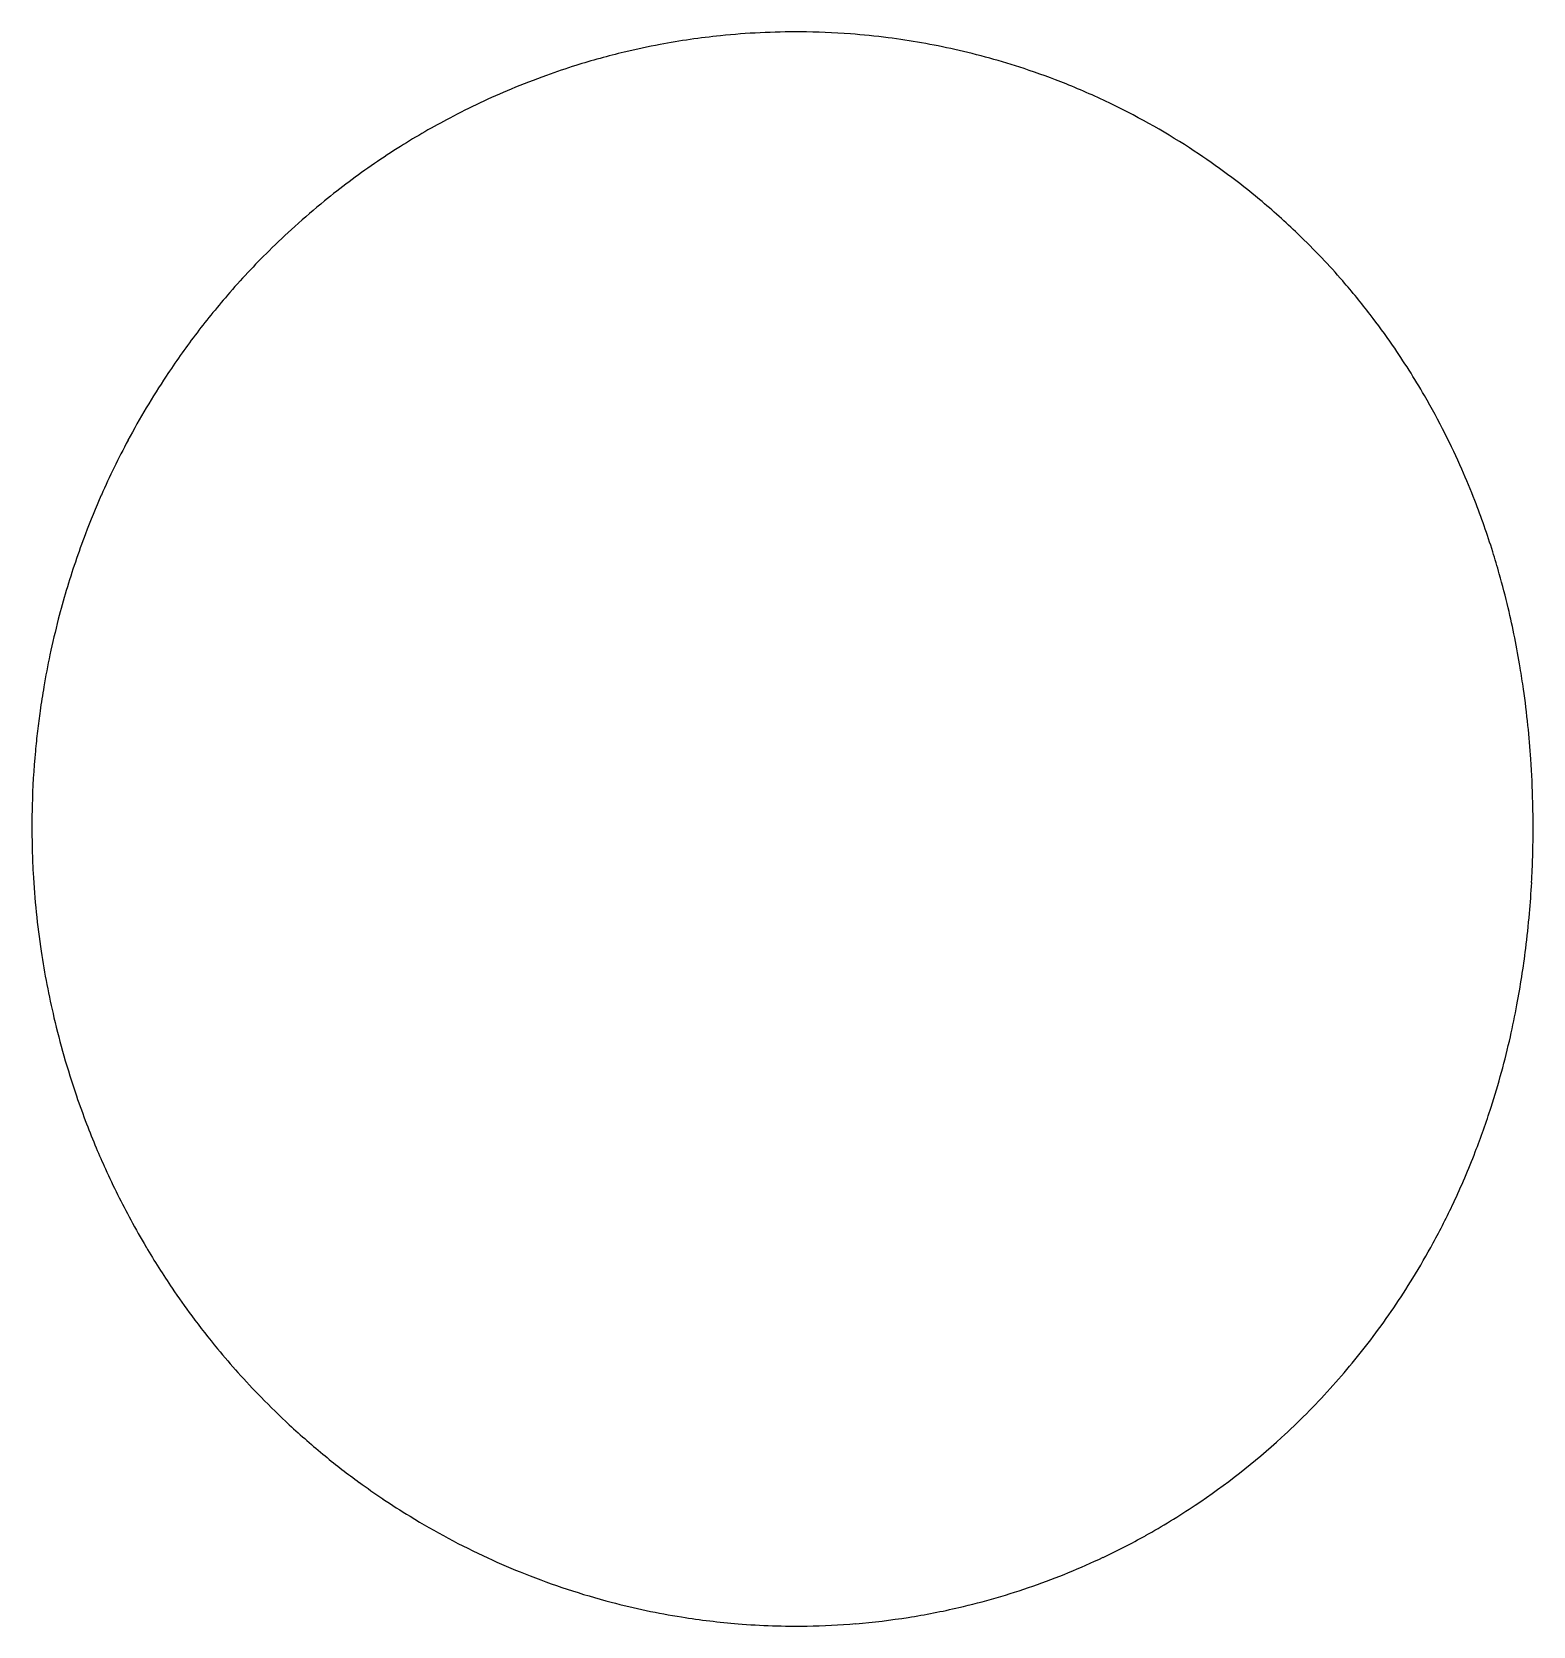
# Model space of a CAD drawing. Header units: metres. Extents: x -294 to 245, y -287 to 286.
import ezdxf

# ---------------------------------------------------------------- set-up
doc = ezdxf.new("R2010")
doc.units = ezdxf.units.M

msp = doc.modelspace()

# ---------------------------------------------------------------- linework, layer by layer
for centre, radius, start, end in [((-18.95, 18.18), 267.69, 460.6596, 463.4723), ((-19.68, 21.83), 263.96, 455.8973, 460.6514), ((-19.78, 22.44), 263.34, 449.6408, 455.8885), ((-19.86, 21.45), 264.33, 445.7229, 449.6263), ((-19.54, 26.43), 259.35, 442.6999, 445.7106), ((-19.67, 24.94), 260.84, 437.3672, 442.7127), ((-19.77, 21.34), 264.42, 463.4601, 467.3622), ((-19.78, 24.52), 261.28, 431.7067, 437.3634), ((-18.92, 18.1), 267.76, 469.7241, 472.6402), ((-17.69, 14.86), 271.23, 467.3725, 469.7372), ((-19.21, 26.46), 259.25, 428.1434, 431.693), ((-18.62, 17.53), 268.4, 472.6515, 475.249), ((-19, 26.86), 258.81, 424.1663, 428.153), ((-18.64, 17.38), 268.53, 475.2312, 477.8274), ((-19.16, 26.64), 259.07, 416.6204, 424.1552), ((-16.54, 13.53), 272.92, 477.841, 482.1324), ((-16.34, 13.28), 273.24, 482.1403, 486.8351), ((-20.49, 24.59), 261.51, 410.2264, 416.6245), ((-13.79, 9.94), 277.44, 486.8433, 489.1551), ((-15.69, 12.14), 274.53, 489.1372, 492.083), ((-17.49, 28.18), 256.83, 406.1031, 410.2291), ((-13.47, 9.62), 277.89, 492.0733, 494.6825), ((-20.83, 24.62), 261.71, 403.4529, 406.1167), ((-10.98, 7.21), 281.36, 494.6998, 499.16), ((-19.49, 26), 259.8, 400.9664, 403.4352), ((-21.99, 23.73), 263.17, 397.5916, 400.9824), ((-10.95, 7.26), 281.34, 499.1698, 502.9363), ((-21.1, 24.46), 262.02, 394.603, 397.5829), ((-7.54, 4.7), 285.61, 502.9394, 506.552), ((-25.53, 21.36), 267.43, 390.0225, 394.6107), ((-5.99, 3.75), 287.43, 506.5649, 511.9011), ((-28.34, 19.71), 270.69, 386.7304, 390.027), ((-5.16, 3.27), 288.38, 511.8937, 516.2451), ((-32.3, 17.66), 275.15, 383.8033, 386.7425), ((-32.48, 17.64), 275.32, 381.259, 383.7912), ((-5.03, 3.12), 288.57, 516.2287, 519.2245), ((-42.71, 13.62), 286.31, 377.3709, 381.2668), ((-2.79, 2.18), 290.99, 519.2079, 521.3163), ((-48.92, 11.77), 292.79, 375.734, 377.3531), ((0.8, 1.06), 294.75, 521.3334, 525.4963), ((-54.85, 9.99), 298.98, 373.3282, 375.7532), ((-0.12, 1.21), 293.82, 525.48, 528.0426), ((-79.27, 4.15), 324.09, 369.4656, 373.3377), ((6.61, -0.16), 300.69, 528.0526, 530.2784), ((-87.42, 2.92), 332.33, 368.1019, 369.4444), ((-3.81, 1.53), 290.13, 530.2598, 531.9899), ((-93.44, 2), 338.42, 365.8873, 368.1121), ((18.76, -1.57), 312.91, 532.0043, 533.341), ((-1.2, 0.67), 292.83, 533.324, 534.7524), ((-91.81, 2.13), 336.78, 363.8246, 365.8947), ((6.67, 0.05), 300.73, 534.7716, 538.4808), ((-116.89, 0.39), 361.92, 361.3685, 363.8341), ((7.02, 0.13), 301.07, 538.4969, 541.2756), ((-127.31, 0.06), 372.35, 360.1081, 361.3813), ((-86.64, -0.03), 331.68, 360.005, 360.1363), ((-84.81, -0.85), 329.85, 718.3352, 719.3497), ((-155.69, -0.29), 400.73, 359.385, 360.0418), ((4.63, 0.15), 298.68, 541.2896, 543.1569), ((-108.72, -0.32), 353.77, 716.8635, 718.3612), ((1.98, -0.11), 296.03, 543.1361, 545.868), ((-107.25, -0.38), 352.3, 715.04, 716.8605), ((3.87, -0.01), 297.91, 545.8503, 548.5649), ((-98.81, -1.08), 343.82, 712.9264, 715.0352), ((4.19, 0), 298.23, 548.5575, 553.2328), ((-82.51, -3.1), 327.39, 709.3476, 712.9251), ((2.45, -0.47), 296.42, 553.22, 555.9482), ((-67.93, -5.84), 312.56, 707.2071, 709.3483), ((-57.43, -8.22), 301.8, 702.2156, 707.2053), ((0.76, -0.89), 294.69, 555.9604, 558.8939), ((0.01, -1.24), 293.87, 558.8774, 560.9651), ((-46.37, -11.73), 290.19, 698.8447, 702.2081), ((10.95, 3.06), 305.62, 560.9842, 562.7179), ((-13.14, -7.08), 279.49, 562.7061, 564.4023), ((-41.42, -13.61), 284.9, 694.8255, 698.8386), ((-0.56, -1.3), 293.33, 564.4154, 566.4119), ((-1.48, -1.83), 292.27, 566.399, 568.4027), ((-32.74, -17.68), 275.31, 691.4825, 694.8251), ((-1.58, -1.77), 292.21, 568.4231, 570.618), ((-5.8, -4.34), 287.26, 570.605, 574.0998), ((-33, -17.63), 275.56, 688.462, 691.4979), ((-6.49, -4.83), 286.42, 574.0954, 576.5294), ((-28.87, -20.15), 270.73, 683.1029, 688.4591), ((-5.64, -4.09), 287.55, 576.5476, 579.554), ((-24.89, -23.14), 265.75, 677.8567, 683.1034), ((-8.78, -6.58), 283.54, 579.5712, 581.8333), ((-11.41, -9.04), 279.93, 581.8164, 584.3069), ((-10.6, -8.27), 281.05, 584.304, 587.1814), ((-22.84, -24.97), 263, 672.4451, 677.8528), ((-12.15, -9.87), 278.82, 587.1917, 590.6922), ((-20.92, -27.05), 260.17, 663.7609, 672.4431), ((-15.56, -14.14), 273.37, 590.6775, 593.9419), ((-14.59, -12.98), 274.87, 593.9223, 596.0528), ((-15.27, -13.83), 273.79, 596.0714, 598.5159), ((-19.64, -28.92), 257.9, 659.1057, 663.7552), ((-17.13, -16.96), 270.15, 598.5053, 605.215), ((-19.41, -29.22), 257.53, 655.3029, 659.0928), ((-17.52, -17.69), 269.32, 605.2255, 608.3318), ((-18.97, -30.22), 256.43, 649.22, 655.3099), ((-18.46, -20.23), 266.61, 608.3173, 611.7689), ((-18.37, -20.05), 266.81, 611.7618, 615.3154), ((-19.21, -29.7), 257, 643.047, 649.2318), ((-19.02, -22.55), 264.23, 615.3159, 620.9094), ((-19.39, -29.1), 257.63, 638.942, 643.0552), ((-19.53, -25.84), 260.89, 620.9038, 625.393), ((-19.56, -26.79), 259.95, 625.3834, 630.8545), ((-19.52, -28.01), 258.73, 630.85, 634.7301), ((-19.65, -27.13), 259.62, 634.7438, 638.9329)]:
    msp.add_arc(centre, radius, start, end)

doc.saveas('drawing.dxf')
